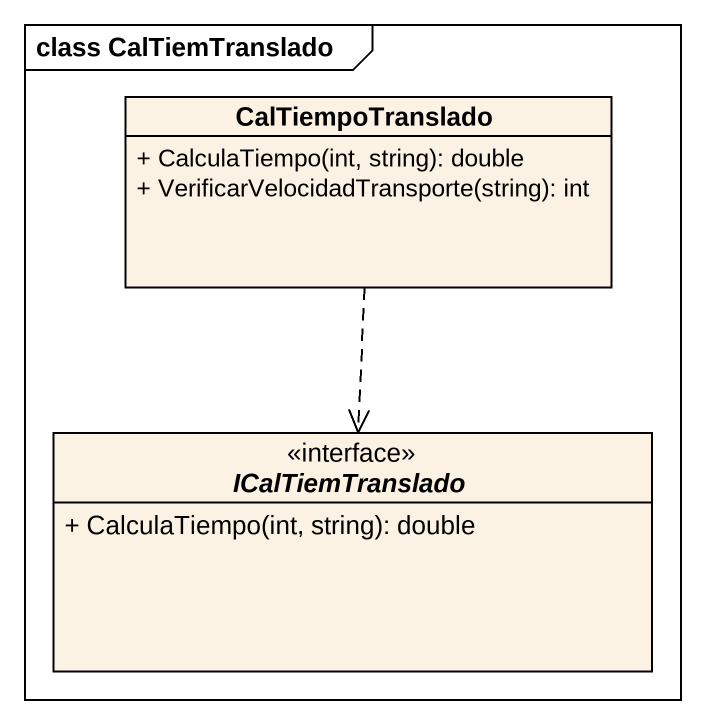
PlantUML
@startuml
mainframe class CalTiemTranslado
hide circle
hide empty members
skinparam classAttributeIconSize 0
class CalTiempoTranslado {
  + CalculaTiempo(int, string): double
  + VerificarVelocidadTransporte(string): int
}
interface ICalTiemTranslado {
  + CalculaTiempo(int, string): double
}
CalTiempoTranslado ..> ICalTiemTranslado
@enduml
